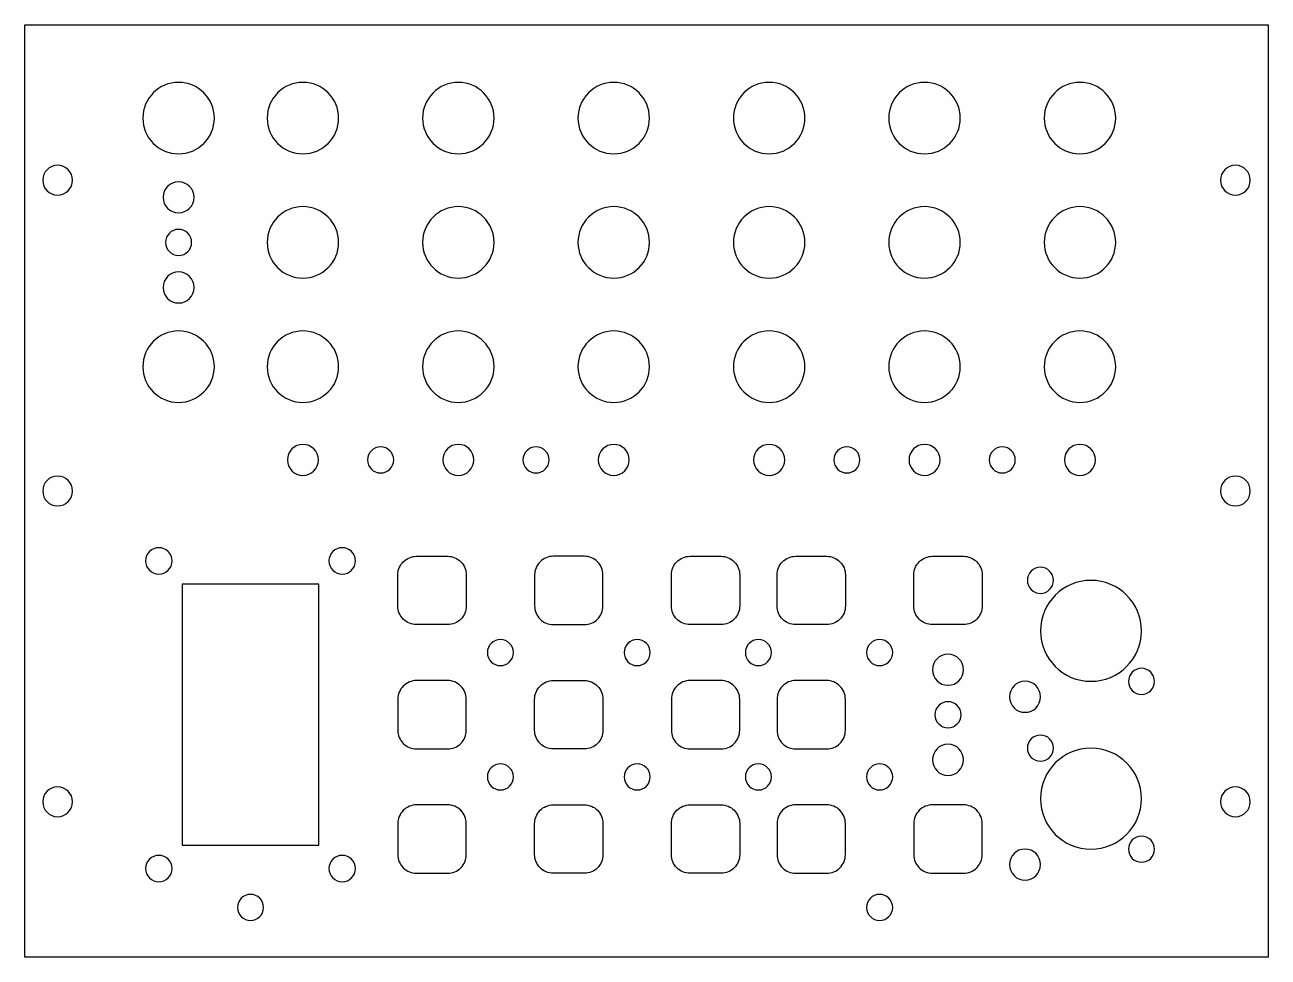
# Model space of a CAD drawing. Header units: millimetres. Extents: x 0 to 200, y 0 to 150.
import ezdxf

# ---------------------------------------------------------------- set-up
doc = ezdxf.new("R2010")
doc.units = ezdxf.units.MM

msp = doc.modelspace()

# ---------------------------------------------------------------- linework, layer by layer
at = {"layer": 'INTERIOR_PROFILES'}
for points in [[(60, 61.5, -0.414214), (63, 64.5), (68, 64.5, -0.414214), (71, 61.5), (71, 56.5, -0.414214), (68, 53.5), (63, 53.5, -0.414214), (60, 56.5)], [(85, 53.5), (90, 53.5, 0.414214), (93, 56.5), (93, 61.5, 0.414214), (90, 64.5), (85, 64.5, 0.414214), (82, 61.5), (82, 56.5, 0.414214)], [(107, 53.5, -0.414214), (104, 56.5), (104, 61.5, -0.414214), (107, 64.5), (112, 64.5, -0.414214), (115, 61.5), (115, 56.5, -0.414214), (112, 53.5)], [(121, 61.5, -0.414214), (124, 64.5), (129, 64.5, -0.414214), (132, 61.5), (132, 56.5, -0.414214), (129, 53.5), (124, 53.5, -0.414214), (121, 56.5)], [(143, 61.5, -0.414214), (146, 64.5), (151, 64.5, -0.414214), (154, 61.5), (154, 56.5, -0.414214), (151, 53.5), (146, 53.5, -0.414214), (143, 56.5)], [(68, 44.5), (63, 44.5, 0.414214), (60, 41.5), (60, 36.5, 0.414214), (63, 33.5), (68, 33.5, 0.414214), (71, 36.5), (71, 41.5, 0.414214)], [(85, 33.5, -0.414214), (82, 36.5), (82, 41.5, -0.414214), (85, 44.5), (90, 44.5, -0.414214), (93, 41.5), (93, 36.5, -0.414214), (90, 33.5)], [(112, 44.5), (107, 44.5, 0.414214), (104, 41.5), (104, 36.5, 0.414214), (107, 33.5), (112, 33.5, 0.414214), (115, 36.5), (115, 41.5, 0.414214)], [(121, 41.5), (121, 36.5, 0.414214), (124, 33.5), (129, 33.5, 0.414214), (132, 36.5), (132, 41.5, 0.414214), (129, 44.5), (124, 44.5, 0.414214)], [(63, 13.5), (68, 13.5, 0.414214), (71, 16.5), (71, 21.5, 0.414214), (68, 24.5), (63, 24.5, 0.414214), (60, 21.5), (60, 16.5, 0.414214)], [(93, 16.5, -0.414214), (90, 13.5), (85, 13.5, -0.414214), (82, 16.5), (82, 21.5, -0.414214), (85, 24.5), (90, 24.5, -0.414214), (93, 21.5)], [(104, 21.5, -0.414214), (107, 24.5), (112, 24.5, -0.414214), (115, 21.5), (115, 16.5, -0.414214), (112, 13.5), (107, 13.5, -0.414214), (104, 16.5)], [(132, 16.5), (132, 21.5, 0.414214), (129, 24.5), (124, 24.5, 0.414214), (121, 21.5), (121, 16.5, 0.414214), (124, 13.5), (129, 13.5, 0.414214)], [(143, 21.5), (143, 16.5, 0.414214), (146, 13.5), (151, 13.5, 0.414214), (154, 16.5), (154, 21.5, 0.414214), (151, 24.5), (146, 24.5, 0.414214)]]:
    msp.add_lwpolyline(points, format="xyb", close=True, dxfattribs=at)
msp.add_lwpolyline([(25.3, 60), (25.3, 18), (47.3, 18), (47.3, 60)], close=True, dxfattribs=at)
at = {"layer": 'INTERIOR_PROFILES', "extrusion": (0, 0, -1)}
for centre, radius in [((-24.73, 135), 5.75), ((-44.73, 135), 5.75), ((-69.73, 135), 5.75), ((-94.73, 135), 5.75), ((-119.73, 135), 5.75), ((-144.73, 135), 5.75), ((-169.73, 135), 5.75), ((-5.27, 125), 2.4), ((-194.73, 125), 2.4), ((-24.73, 122.25), 2.5), ((-44.73, 115), 5.75), ((-69.73, 115), 5.75), ((-94.73, 115), 5.75), ((-119.73, 115), 5.75), ((-144.73, 115), 5.75), ((-169.73, 115), 5.75), ((-24.73, 115), 2.1), ((-24.73, 107.75), 2.5), ((-24.73, 95), 5.75), ((-44.73, 95), 5.75), ((-69.73, 95), 5.75), ((-94.73, 95), 5.75), ((-119.73, 95), 5.75), ((-144.73, 95), 5.75), ((-169.73, 95), 5.75), ((-44.73, 80), 2.5), ((-57.23, 80), 2.1), ((-69.73, 80), 2.5), ((-82.23, 80), 2.1), ((-94.73, 80), 2.5), ((-119.73, 80), 2.5), ((-132.23, 80), 2.1), ((-144.73, 80), 2.5), ((-157.23, 80), 2.1), ((-169.73, 80), 2.5), ((-5.27, 75), 2.4), ((-194.73, 75), 2.4), ((-21.55, 63.75), 2.13), ((-51.05, 63.75), 2.13), ((-163.37, 60.63), 2.1), ((-171.5, 52.5), 8.12), ((-76.5, 49), 2.1), ((-98.5, 49), 2.1), ((-118, 49), 2.1), ((-137.5, 49), 2.1), ((-148.5, 46.25), 2.5), ((-179.63, 44.37), 2.1), ((-160.89, 41.89), 2.5), ((-148.5, 39), 2.1), ((-148.5, 31.75), 2.5), ((-163.37, 33.63), 2.1), ((-171.5, 25.5), 8.12), ((-76.5, 29), 2.1), ((-98.5, 29), 2.1), ((-118, 29), 2.1), ((-137.5, 29), 2.1), ((-5.27, 25), 2.4), ((-194.73, 25), 2.4), ((-179.63, 17.37), 2.1), ((-21.55, 14.25), 2.13), ((-51.05, 14.25), 2.13), ((-160.89, 14.89), 2.5), ((-36.3, 8), 2.1), ((-137.5, 8), 2.1)]:
    msp.add_circle(centre, radius, dxfattribs=at)
at = {"layer": 'OUTER_PROFILES'}
msp.add_lwpolyline([(0, 150), (200, 150), (200, 0), (0, 0)], close=True, dxfattribs=at)

doc.saveas('drawing.dxf')
